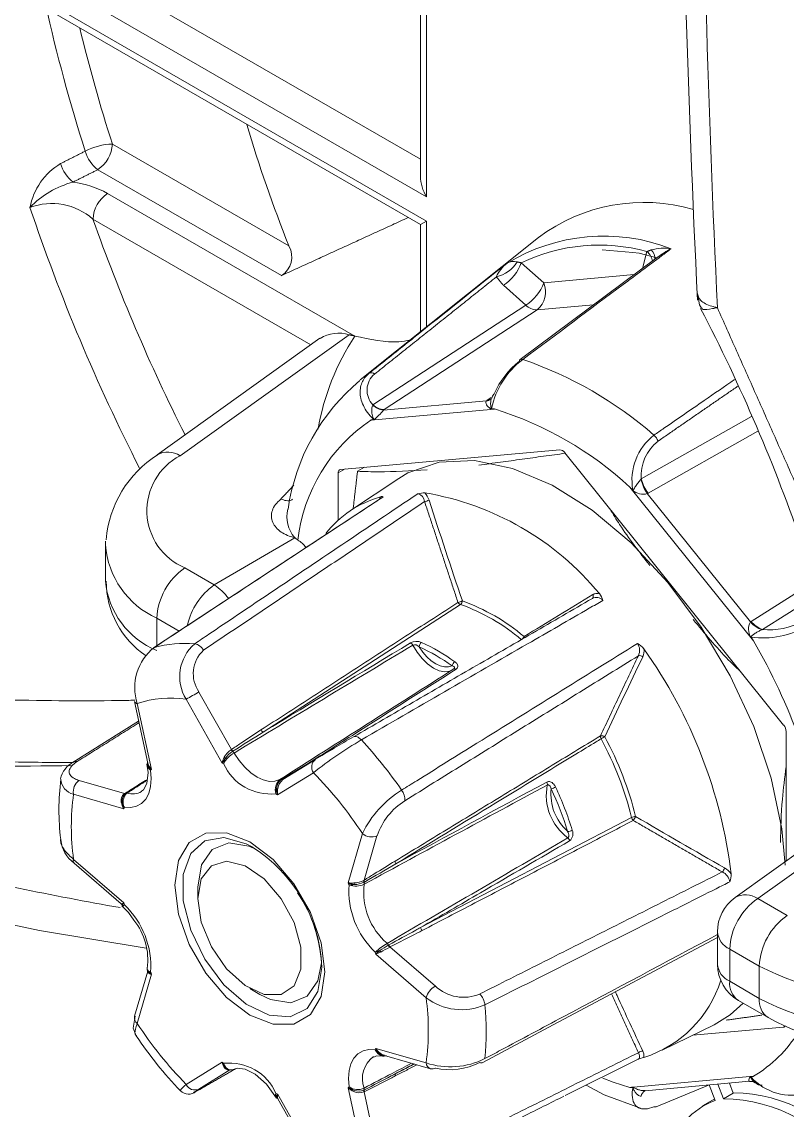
# Model space of a CAD drawing. Extents: x 8 to 113, y 2 to 87.
# Drawn here: x 12.149 to 13.24, y 3.898 to 5.451 of the extents above; entities that cross this region are included whole.
import ezdxf

# ---------------------------------------------------------------- set-up
doc = ezdxf.new("R2010")
doc.units = 0
doc.header["$MEASUREMENT"] = 0
doc.layers.add('OBJECT', color=7, linetype='CONTINUOUS')

msp = doc.modelspace()

# ---------------------------------------------------------------- linework, layer by layer
at = {"layer": 'OBJECT', "linetype": 'Continuous', "lineweight": 15}
for p, q in [((12.175, 5.5675), (12.7172, 5.2545)), ((12.726, 5.2009), (12.1542, 5.5309)), ((12.1614, 5.4923), (12.726, 5.1664)), ((12.1676, 5.4786), (12.7172, 5.1613)), ((12.7172, 5.4675), (12.7172, 5.2304)), ((12.726, 5.4726), (12.726, 5.2009)), ((12.2779, 5.2762), (12.5297, 5.1309)), ((12.5189, 5.0886), (12.2571, 5.2397)), ((12.2711, 5.2058), (12.6235, 5.0024)), ((12.561, 4.9899), (12.2503, 5.1693)), ((12.726, 5.1664), (12.7172, 5.1613)), ((12.7172, 5.1613), (12.7172, 5.0085)), ((12.726, 5.1664), (12.726, 5.0155)), ((12.8857, 5.1429), (12.6311, 4.9399)), ((12.9765, 5.1254), (13.0199, 5.1214)), ((13.0338, 5.0988), (13.0403, 5.1229)), ((13.0555, 5.115), (12.8595, 4.9688)), ((12.8611, 5.1069), (12.8931, 5.0785)), ((13.0221, 5.09), (12.8931, 5.0785)), ((12.8675, 5.0464), (12.8355, 5.0748)), ((12.6495, 4.9045), (12.8675, 5.0464)), ((12.8836, 5.0396), (12.9641, 5.0468)), ((12.8836, 5.0396), (12.6656, 4.8977)), ((12.574, 4.9992), (12.342, 4.8332)), ((12.3744, 4.8318), (12.6155, 5.0044)), ((12.6311, 4.9399), (12.6443, 4.9495)), ((12.6645, 4.8969), (12.8115, 4.9101)), ((12.8125, 4.9108), (12.8182, 4.9146)), ((12.823, 4.8984), (12.6466, 4.8826)), ((13.0321, 4.7989), (13.1893, 4.8878)), ((13.1983, 4.8668), (13.042, 4.7783)), ((12.9159, 4.8402), (12.6036, 4.8123)), ((13.2352, 4.4477), (12.923, 4.8361)), ((12.61, 4.8129), (12.6001, 4.8073)), ((12.6275, 4.8096), (12.6374, 4.8153)), ((12.6001, 4.8073), (12.6001, 4.7399)), ((12.6863, 4.7993), (12.6176, 4.7536)), ((13.1922, 4.5677), (13.0158, 4.7871)), ((13.0408, 4.7777), (13.1878, 4.5948)), ((12.2682, 4.7048), (12.2682, 4.6532)), ((12.538, 4.7149), (12.4233, 4.6476)), ((12.4233, 4.6476), (12.3812, 4.6719)), ((13.1889, 4.5956), (13.2795, 4.653)), ((13.2858, 4.6351), (13.2049, 4.5839)), ((12.7742, 4.6196), (12.4931, 4.4378)), ((12.3414, 4.6), (12.373, 4.5817)), ((12.3414, 4.6), (12.3414, 4.5609)), ((12.4014, 4.4948), (12.4477, 4.4128)), ((12.3093, 4.4813), (12.3284, 4.3935)), ((12.3134, 4.4784), (12.3338, 4.3845)), ((12.4345, 4.3935), (12.3831, 4.4846)), ((12.3154, 4.4534), (12.2222, 4.395)), ((13.2388, 4.2538), (13.2388, 4.4386)), ((12.5675, 4.3987), (12.5212, 4.37)), ((12.5675, 4.3987), (12.5677, 4.3988)), ((12.5648, 4.3798), (12.5134, 4.348)), ((12.2306, 4.3687), (12.2953, 4.35)), ((12.2943, 4.3284), (12.2226, 4.3492)), ((12.2971, 4.3502), (12.2991, 4.3515)), ((12.7173, 4.1589), (13.0183, 4.3159)), ((12.6141, 4.2226), (12.6345, 4.293)), ((12.6553, 4.2898), (12.637, 4.2265)), ((13.2696, 4.2758), (13.1659, 4.2016)), ((13.3015, 4.2741), (13.1982, 4.2002)), ((12.2226, 4.2561), (12.2943, 4.1941)), ((12.2234, 4.2509), (12.2904, 4.1929)), ((12.3997, 4.2167), (12.3997, 4.2004)), ((13.1982, 4.2002), (13.2403, 4.1759)), ((13.1408, 4.1528), (13.1408, 4.1068)), ((12.6738, 4.1314), (12.7385, 4.0755)), ((12.7253, 4.0589), (12.6536, 4.121)), ((13.2005, 4.104), (13.1584, 4.1283)), ((13.1584, 4.1283), (13.1584, 4.0823)), ((13.2005, 4.104), (13.2005, 4.058)), ((12.3283, 4.0969), (12.3096, 4.0324)), ((12.3338, 4.0924), (12.3134, 4.0221)), ((12.3282, 4.0971), (12.3283, 4.0971)), ((13.1584, 4.0823), (13.2005, 4.058)), ((12.4739, 4.0718), (12.4881, 4.0636)), ((13.1708, 4.0548), (13.2129, 4.0305)), ((13.062, 3.9839), (13.1359, 4.0204)), ((13.1058, 4.0055), (13.2352, 4.0171)), ((13.2352, 4.0171), (13.2379, 4.0187)), ((12.6536, 3.9867), (12.7253, 3.9659)), ((12.6659, 3.9767), (12.7318, 3.9576)), ((12.3831, 3.9353), (12.4345, 3.9671)), ((12.9234, 3.9193), (13.0277, 3.9713)), ((12.4456, 3.9559), (12.4014, 3.9285)), ((13.0158, 3.931), (13.1922, 3.9468)), ((12.6345, 3.8367), (12.6141, 3.9306)), ((13.0375, 3.9263), (13.1865, 3.9397)), ((13.0534, 3.9034), (13.1281, 3.9344)), ((13.1376, 3.9122), (13.129, 3.9345)), ((13.1493, 3.9149), (13.1412, 3.9356)), ((13.1634, 3.923), (13.1579, 3.9371)), ((12.5134, 3.9216), (12.5648, 3.8305)), ((12.514, 3.9148), (12.5623, 3.8292)), ((12.637, 3.9249), (12.6553, 3.8403)), ((13.0373, 3.9262), (13.0375, 3.9263)), ((13.1338, 3.9126), (13.1197, 3.9045)), ((13.1368, 3.9143), (13.1338, 3.9126)), ((13.1493, 3.9149), (13.1634, 3.923))]:
    msp.add_line(p, q, dxfattribs=at)
at = {"layer": 'OBJECT', "linetype": 'Continuous', "lineweight": 15, "flags": 128}
for points in [[(13.0199, 5.1214), (13.0293, 5.1206), (13.0545, 5.1141)], [(13.1124, 5.0632), (13.1151, 5.0471), (13.1182, 5.0421)], [(13.2373, 4.2477), (13.2325, 4.2996), (13.2173, 4.3718), (13.1926, 4.4455), (13.159, 4.5181), (13.1178, 4.5875), (13.0702, 4.6512), (13.0177, 4.7074), (12.9621, 4.7542), (12.9051, 4.79), (12.8486, 4.8138), (12.7944, 4.8248), (12.7441, 4.8226), (12.6995, 4.8072), (12.6863, 4.7993)], [(12.6625, 4.7724), (12.604, 4.7339), (12.3365, 4.5577)], [(12.3379, 4.5585), (12.3367, 4.558), (12.3364, 4.5578)], [(12.7634, 4.5267), (12.7589, 4.5247), (12.7518, 4.5238), (12.744, 4.5252), (12.7357, 4.529), (12.7274, 4.5348), (12.7196, 4.5424), (12.7125, 4.5515), (12.7064, 4.5616)], [(12.7156, 4.5592), (12.7207, 4.5518), (12.7265, 4.5451), (12.7327, 4.5394), (12.7391, 4.535), (12.7455, 4.532), (12.7517, 4.5305), (12.7575, 4.5305), (12.7626, 4.5321)], [(12.633, 4.4264), (12.6315, 4.428), (12.6299, 4.4292), (12.6284, 4.4303), (12.6269, 4.431), (12.6254, 4.4314), (12.624, 4.4316), (12.6228, 4.4314), (12.6216, 4.4309)], [(12.3281, 4.3946), (12.3275, 4.3921), (12.3278, 4.3898)], [(12.4515, 4.4078), (12.4586, 4.3972), (12.4666, 4.3878), (12.4752, 4.3798), (12.4842, 4.3736), (12.4932, 4.3695), (12.5018, 4.3674), (12.5098, 4.3676), (12.5169, 4.37)], [(12.5636, 4.3971), (12.564, 4.3968), (12.5642, 4.3966)], [(12.3323, 4.3835), (12.3332, 4.3713), (12.3324, 4.3601), (12.3298, 4.3503), (12.3255, 4.3422), (12.3197, 4.336), (12.3125, 4.3319), (12.3042, 4.33), (12.295, 4.3304)], [(12.3273, 4.392), (12.3288, 4.38), (12.3272, 4.3642), (12.3223, 4.3551), (12.3194, 4.3536)], [(12.2969, 4.3501), (12.2967, 4.3499), (12.2966, 4.3499)], [(12.5809, 4.0958), (12.5756, 4.0607), (12.5604, 4.035), (12.5368, 4.0214), (12.507, 4.021), (12.4739, 4.0341), (12.4409, 4.0592), (12.4111, 4.0939), (12.3874, 4.1349), (12.3723, 4.1781), (12.367, 4.2193), (12.3723, 4.2544), (12.3874, 4.2801), (12.4111, 4.2937), (12.4409, 4.294), (12.4739, 4.281), (12.507, 4.2559), (12.5368, 4.2212), (12.5604, 4.1802), (12.5756, 4.137), (12.5809, 4.0958)], [(12.4771, 4.2741), (12.4688, 4.2785), (12.4371, 4.2875), (12.4097, 4.2827), (12.3896, 4.2645), (12.379, 4.2348), (12.379, 4.1971), (12.3896, 4.1552), (12.4097, 4.1137), (12.4371, 4.0772), (12.4688, 4.0497), (12.5015, 4.0339), (12.5314, 4.0318), (12.5555, 4.0435), (12.5711, 4.0678), (12.5765, 4.1019), (12.5765, 4.1019)], [(12.3997, 4.2167), (12.405, 4.2486), (12.4204, 4.2704), (12.4439, 4.2796), (12.4727, 4.2751), (12.4827, 4.2707)], [(12.3997, 4.2004), (12.4047, 4.2285), (12.4191, 4.247), (12.4408, 4.2534), (12.4671, 4.2469), (12.4943, 4.2283), (12.5187, 4.2001), (12.5371, 4.1662), (12.5469, 4.1312), (12.5469, 4.0997), (12.5371, 4.076), (12.5187, 4.0633), (12.4943, 4.0633), (12.4671, 4.0761), (12.4408, 4.0999), (12.4191, 4.1315), (12.4047, 4.1665), (12.3997, 4.2004)], [(12.0059, 4.1906), (12.1739, 4.1548), (12.3262, 4.1295)], [(12.2915, 4.19), (12.3009, 4.1804), (12.3086, 4.1694)], [(12.2919, 4.1907), (12.2924, 4.1894), (12.2933, 4.1885)], [(12.8063, 3.9666), (12.9066, 4.02), (13.1408, 4.1448)], [(12.5763, 4.1086), (12.5711, 4.0828), (12.5558, 4.061), (12.5323, 4.0518), (12.5034, 4.0563), (12.4881, 4.0636)], [(13.1359, 4.0204), (13.159, 4.0346), (13.1776, 4.0509)], [(12.3104, 4.0325), (12.3078, 4.0155), (12.3118, 4.0044), (12.312, 4.0042)], [(12.6156, 3.9316), (12.6147, 3.9438), (12.6155, 3.955), (12.6181, 3.9647), (12.6224, 3.9729), (12.6282, 3.9791), (12.6354, 3.9832), (12.6437, 3.9851), (12.6529, 3.9846)], [(12.6506, 3.9742), (12.6545, 3.9761), (12.6638, 3.9754)], [(12.6634, 3.9757), (12.6655, 3.9753), (12.6689, 3.9758)], [(12.4514, 3.9568), (12.4557, 3.9583), (12.4673, 3.9571), (12.4816, 3.9498), (12.4975, 3.9356), (12.512, 3.9157)], [(13.0277, 3.9712), (13.0277, 3.9712), (13.0272, 3.9711)], [(12.9775, 3.944), (12.9921, 3.9385), (13.0158, 3.931)], [(12.9536, 3.9344), (12.9793, 3.9206), (13.0309, 3.9016)], [(13.1865, 3.9395), (13.1908, 3.9393), (13.1943, 3.9373)], [(12.5106, 3.9182), (12.5108, 3.9178), (12.5114, 3.9172)], [(12.5114, 3.9172), (12.5129, 3.9158), (12.5132, 3.9157)], [(12.5131, 3.9156), (12.5132, 3.9156), (12.514, 3.9148)]]:
    msp.add_lwpolyline(points, dxfattribs=at)
at = {"layer": 'OBJECT', "linetype": 'Continuous', "lineweight": 15}
for centre, radius, start, end in [((35.5567, 6.1459), 22.4709, 180.57336, 182.78607), ((35.6042, 6.1032), 22.4885, 180.53898, 182.70237), ((14.5012, 5.991), 2.3752, 192.5518, 197.7705), ((14.5276, 5.9963), 2.3621, 193.5799, 197.75), ((14.4155, 5.8827), 2.0301, 196.5526, 201.7367), ((12.2796, 5.1909), 0.0853, 91.158, 118.2211), ((12.2883, 5.2799), 0.0509, 195.7351, 232.1655), ((12.2318, 5.2784), 0.0462, 303.2295, 357.3475), ((12.2513, 5.1689), 0.0924, 120.6497, 169.4748), ((12.2531, 5.2622), 0.0509, 195.7195, 232.1659), ((12.2554, 5.0947), 0.1316, 104.7439, 136.2125), ((12.2038, 5.0846), 0.1386, 60.9689, 82.5089), ((12.776, 5.2318), 0.0588, 181.3478, 211.753), ((12.2965, 5.1671), 0.0462, 123.2302, 177.3474), ((12.1914, 5.102), 0.0894, 48.8331, 110.3094), ((14.7616, 6.0606), 2.7443, 198.5878, 207.0192), ((13.0359, 4.9422), 0.2508, 73.6712, 126.8142), ((14.7533, 6.0546), 2.655, 199.4801, 206.7063), ((12.9788, 4.8797), 0.2653, 68.7833, 121.4357), ((12.5023, 5.1153), 0.0315, 301.681, 29.5848), ((12.9722, 4.8741), 0.258, 74.6954, 115.5236), ((13.0257, 5.105), 0.0231, 10.963, 50.8337), ((13.0651, 5.0546), 0.0731, 82.333, 105.0321), ((13.036, 5.1133), 0.0156, 353.2666, 49.599), ((13.1371, 5.007), 0.1352, 117.4383, 127.0859), ((12.8153, 5.1324), 0.0467, 282.7087, 328.6063), ((12.8022, 5.1276), 0.0624, 302.2213, 340.6111), ((12.8501, 5.0905), 0.0183, 73.933, 121.8072), ((12.8711, 5.0669), 0.0498, 128.0985, 156.3741), ((12.8342, 5.0992), 0.0624, 302.2215, 340.6109), ((12.8628, 5.0653), 0.033, 308.9184, 23.6076), ((12.8842, 5.0634), 0.0238, 225.4607, 268.4628), ((10.9517, 3.9119), 2.4421, 18.8342, 27.5536), ((12.9133, 4.8117), 0.3468, 146.6448, 170.3558), ((12.6007, 4.9576), 0.0491, 72.3896, 122.6247), ((12.9344, 4.8749), 0.1182, 127.1135, 168.2207), ((12.8616, 4.9663), 0.00327, 128.6986, 173.367), ((12.8616, 4.9655), 0.00391, 67.2673, 121.9919), ((12.6803, 4.4363), 0.5633, 48.9453, 71.0601), ((12.9335, 4.8716), 0.1211, 128.3427, 156.4982), ((12.8172, 4.7143), 0.2917, 129.6692, 171.8467), ((12.6711, 4.9253), 0.03, 130.1447, 223.9363), ((12.647, 4.9433), 0.00684, 45.8951, 113.3425), ((12.81, 4.9223), 0.0124, 276.9644, 305.5067), ((12.8116, 4.9216), 0.0109, 275.0768, 303.6297), ((12.6663, 4.9202), 0.0233, 223.4911, 265.4882), ((12.6662, 4.9215), 0.0238, 225.4568, 268.4666), ((12.6117, 4.9364), 0.0659, 306.0643, 323.1813), ((12.7866, 4.8885), 0.0338, 16.7582, 18.1314), ((12.6724, 4.4148), 0.5066, 47.306, 72.6994), ((12.779, 4.685), 0.2379, 123.8192, 173.6058), ((12.6174, 4.8685), 0.0362, 23.9149, 25.2439), ((13.1003, 4.7969), 0.0814, 127.9459, 189.9913), ((13.0379, 4.8465), 0.0191, 18.279, 49.6808), ((13.0947, 4.8031), 0.0627, 128.0478, 183.8797), ((12.4295, 4.6977), 0.1612, 122.8288, 174.9362), ((12.4158, 4.7535), 0.0886, 117.8756, 247.0269), ((12.3571, 4.8062), 0.0309, 55.9445, 119.1111), ((12.9153, 4.831), 0.00927, 33.8861, 86.1193), ((12.6044, 4.808), 0.00438, 100.3098, 189.4894), ((13.0863, 4.8097), 0.0556, 191.6132, 215.0971), ((13.0844, 4.8114), 0.0538, 193.4215, 217.8849), ((12.9957, 4.7947), 0.0272, 332.7718, 333.9287), ((13.0349, 4.8012), 0.0242, 231.5468, 283.9622), ((12.7017, 4.6268), 0.1521, 105.8294, 141.8327), ((12.6623, 4.7692), 0.0045, 63.8808, 117.516), ((12.7237, 4.7362), 0.0426, 90.1938, 103.6194), ((12.7101, 4.765), 0.0132, 5.7486, 74.2061), ((12.7157, 4.7983), 0.0329, 283.0981, 294.7402), ((12.6556, 4.3736), 0.4109, 39.5257, 80.4797), ((12.703, 4.7603), 0.0277, 17.2296, 42.1569), ((22.6677, 7.9767), 10.4432, 197.89085, 198.72112), ((12.5719, 4.7444), 0.045, 165.4083, 220.9681), ((12.3935, 4.7143), 0.1257, 184.3551, 245.513), ((12.4342, 4.5955), 0.093, 124.7736, 177.2477), ((12.3862, 4.6636), 0.1185, 185.0461, 247.7792), ((12.3956, 4.6521), 0.1263, 179.6832, 236.6553), ((12.4775, 4.5701), 0.0946, 124.9915, 167.8724), ((12.3747, 4.5757), 0.0868, 37.5, 55.9359), ((44.7114, -47.4873), 61.0292, 121.346884, 121.454525), ((12.9596, 4.6312), 0.00415, 312.7742, 36.3232), ((12.9682, 4.6181), 0.0117, 39.1308, 119.9864), ((12.9694, 4.6229), 0.0125, 75.6393, 121.1956), ((12.9553, 4.6206), 0.0225, 12.4093, 40.0935), ((12.7615, 4.6583), 0.0369, 284.5894, 294.7387), ((12.7767, 4.6258), 0.00671, 209.1319, 248.4371), ((12.7704, 4.625), 0.00658, 305.5276, 358.4254), ((12.6801, 4.3561), 0.2799, 49.6623, 70.3431), ((12.6817, 4.3579), 0.2833, 49.6626, 70.3428), ((13.2074, 4.5843), 0.0223, 151.6871, 211.176), ((13.2157, 4.6186), 0.0367, 220.4013, 252.1284), ((13.2169, 4.6171), 0.0353, 217.5296, 250.2629), ((13.214, 4.6864), 0.1029, 264.9311, 298.1109), ((13.2056, 4.6989), 0.127, 262.35, 299.9711), ((12.3815, 4.3944), 0.1698, 85.3223, 104.8968), ((12.4359, 4.5169), 0.0619, 130.985, 211.4457), ((12.3918, 4.5459), 0.0181, 28.0182, 78.7445), ((78.1085, -103.7552), 126.535, 121.124216, 121.235388), ((12.7115, 4.5493), 0.0177, 66.4916, 118.1539), ((12.7, 4.5584), 0.00722, 26.0965, 63.4299), ((12.7226, 4.5597), 0.00705, 124.8659, 183.8117), ((12.6045, 4.3127), 0.2774, 54.2826, 65.7227), ((12.8556, 4.578), 0.0103, 311.073, 336.7164), ((12.8591, 4.5711), 0.0066, 8.9291, 25.6506), ((13.0126, 4.5379), 0.0297, 38.3944, 61.6956), ((13.013, 4.5542), 0.0168, 333.0486, 35.7953), ((13.1583, 4.6026), 0.0424, 315.1305, 315.8108), ((12.4668, 4.1444), 0.8398, 9.0438, 30.2626), ((12.3829, 4.5009), 0.0731, 128.0481, 197.9487), ((12.4391, 4.5209), 0.0458, 133.0723, 214.6685), ((67.7217, -86.9062), 106.7382, 121.02568, 121.185511), ((12.7093, 4.5539), 0.00824, 40.6513, 110.4808), ((12.6034, 4.3106), 0.2727, 54.2841, 65.7213), ((13.0158, 4.5533), 0.0203, 335.6157, 8.4972), ((12.4686, 4.1516), 0.6968, 6.9072, 35.5041), ((12.7711, 4.5306), 0.00862, 122.8761, 170.3093), ((25.0186, -1.2195), 13.2986, 154.31271, 154.85678), ((13.0295, 4.5395), 0.00721, 48.7711, 102.0359), ((-62.6045, 122.7622), 140.2138, 302.395654, 302.515797), ((12.7663, 4.5254), 0.00274, 44.7059, 118.6502), ((12.3609, 4.3401), 0.1462, 81.2478, 108.971), ((11.9836, 5.2185), 0.8356, 298.5666, 300.0002), ((12.3137, 4.483), 0.00468, 201.674, 266.4094), ((12.4958, 4.444), 0.00683, 209.3972, 247.0476), ((13.2236, 4.4379), 0.0152, 2.4517, 39.9594), ((14.9615, 0.4961), 4.6508, 122.0557, 122.6856), ((12.8992, 3.9641), 0.5335, 119.9405, 128.8247), ((13.883, 2.2513), 2.5183, 120.0579, 121.4856), ((12.1349, 3.9672), 0.6775, 34.9117, 42.6775), ((12.9756, 4.4254), 0.00703, 50.3034, 103.4815), ((12.98, 4.4314), 0.00617, 171.4601, 212.4001), ((13.0245, 4.3412), 0.1001, 116.366, 119.766), ((12.5538, 4.2002), 0.4788, 13.9898, 28.4216), ((12.5538, 4.2002), 0.4847, 13.9897, 28.4216), ((12.4627, 4.3883), 0.0287, 122.5418, 152.1903), ((12.468, 4.3803), 0.0351, 121.9644, 145.6244), ((12.4543, 4.4165), 0.00802, 209.4899, 232.9314), ((12.4543, 4.4169), 0.00783, 211.6776, 235.9972), ((12.4447, 4.4037), 0.00794, 30.7472, 53.2123), ((12.2373, 4.3647), 0.0337, 116.2737, 169.5265), ((12.2256, 4.389), 0.00693, 73.7584, 119.0149), ((12.3341, 4.3929), 0.00624, 161.691, 205.1927), ((12.4609, 4.389), 0.0268, 151.7257, 170.3274), ((12.4648, 4.3775), 0.0343, 138.8267, 152.2061), ((12.3783, 4.2236), 0.179, 70.9705, 71.7012), ((12.4672, 4.3774), 0.0342, 117.3784, 153.2307), ((12.4559, 4.3906), 0.0194, 150.6968, 173.5815), ((12.5032, 4.422), 0.0727, 203.7074, 276.2979), ((12.4307, 4.393), 0.0109, 40.5262, 52.8159), ((12.5759, 4.3878), 0.0137, 127.824, 215.8037), ((12.3389, 4.3928), 0.0115, 195.0702, 234.7182), ((12.3259, 4.3917), 0.0029, 329.4781, 6.3407), ((12.3428, 4.3983), 0.0165, 209.373, 236.6361), ((12.3445, 4.3949), 0.0167, 196.1857, 223.1172), ((12.3486, 4.3996), 0.0212, 201.1391, 225.5572), ((12.3845, 4.3123), 0.0883, 125.0888, 126.2637), ((12.1501, 3.975), 0.5795, 33.2806, 44.3087), ((12.5445, 4.3267), 0.3428, 172.6588, 187.0494), ((12.2274, 4.3718), 0.0231, 182.5715, 258.0022), ((12.2415, 4.3528), 0.0193, 124.4092, 190.7514), ((12.5294, 4.3556), 0.0191, 130.9833, 197.8431), ((12.53, 4.3557), 0.0181, 127.9796, 173.0203), ((12.5337, 4.3542), 0.0201, 128.8184, 170.5266), ((12.5178, 4.3679), 0.00234, 61.9981, 113.8522), ((12.52, 4.372), 0.0023, 241.8023, 297.1181), ((12.5205, 4.3721), 0.0021, 238.1725, 292.3393), ((56.8417, -77.0658), 92.5287, 118.354072, 118.538011), ((57.1736, -77.5858), 93.148, 118.380862, 118.531591), ((12.9725, 4.3477), 0.0758, 168.9474, 233.4641), ((12.8923, 4.3636), 0.00592, 346.2081, 29.0723), ((12.5578, 4.3027), 0.3384, 172.0997, 187.9003), ((12.3024, 4.3402), 0.0121, 128.2689, 192.6311), ((12.3048, 4.3398), 0.0129, 127.4485, 187.0988), ((12.31, 4.338), 0.0168, 131.9115, 206.987), ((12.2956, 4.3518), 0.00215, 251.8834, 297.5641), ((12.2959, 4.3523), 0.00244, 254.6933, 292.2001), ((12.2982, 4.3487), 0.00196, 73.2288, 132.2238), ((12.3064, 4.376), 0.0266, 253.3087, 299.8516), ((12.5321, 4.3516), 0.021, 162.5322, 185.0774), ((12.305, 4.0951), 0.3277, 50.5142, 51.0025), ((12.5065, 4.3274), 0.031, 76.4599, 79.6813), ((12.5396, 4.3564), 0.0275, 176.8536, 197.8183), ((12.5409, 4.3516), 0.0277, 167.5055, 187.3894), ((12.771, 4.226), 0.1521, 122.0002, 153.8535), ((12.6746, 4.342), 0.0204, 353.6341, 39.1839), ((12.9747, 4.3494), 0.0714, 174.1094, 228.302), ((12.8933, 4.3884), 0.0333, 287.9808, 299.7499), ((12.4807, 4.1577), 0.4674, 17.2147, 25.1967), ((12.4796, 4.157), 0.4755, 17.2151, 25.1964), ((12.2896, 4.3413), 0.00381, 284.4719, 306.6129), ((12.3151, 4.3422), 0.0249, 190.6491, 213.6005), ((12.3099, 4.3409), 0.0182, 188.4264, 215.053), ((12.3187, 4.3396), 0.0268, 182.9372, 204.7138), ((12.7468, 4.258), 0.0968, 122.3858, 160.8059), ((12.4365, 4.2808), 0.1499, 160.6772, 161.4943), ((13.024, 4.3051), 0.0122, 89.5319, 117.7527), ((13.0266, 4.3178), 0.00846, 192.871, 226.0798), ((13.0096, 4.3223), 0.0153, 316.4418, 341.135), ((17.5709, 12.0409), 8.9625, 239.51497, 240.45184), ((12.6473, 4.3069), 0.0188, 227.4955, 295.3429), ((-32.6477, 82.1369), 90.2094, 300.156035, 300.345554), ((12.9272, 4.3097), 0.0137, 269.9405, 299.0236), ((12.9218, 4.2802), 0.00862, 16.661, 49.663), ((12.9221, 4.2927), 0.0127, 308.3832, 23.6121), ((12.2485, 4.2872), 0.0441, 184.3075, 235.2577), ((12.3632, 4.0936), 0.2134, 2.2328, 57.7618), ((12.2271, 4.2542), 0.005, 156.7224, 220.5324), ((12.6873, 4.2529), 0.00608, 171.2952, 211.3847), ((13.0559, 8.5875), 4.4664, 256.3273, 260.1156), ((17.4537, -4.0288), 9.5552, 119.95851, 120.26928), ((13.1358, 4.2489), 0.016, 317.8402, 342.1163), ((13.1401, 4.2211), 0.0187, 9.5616, 66.049), ((13.1369, 4.2193), 0.0285, 34.4647, 60.2259), ((12.2157, 4.0081), 0.4525, 27.9064, 28.3015), ((12.6185, 4.2555), 0.0331, 262.4118, 276.592), ((12.6255, 4.2477), 0.0275, 245.6246, 264.1742), ((12.6195, 4.2632), 0.0408, 274.0124, 294.7985), ((12.6118, 4.2196), 0.0109, 3.7868, 15.7026), ((12.623, 4.2528), 0.0324, 269.5186, 295.1018), ((12.6417, 4.2251), 0.0053, 167.738, 198.8059), ((12.6316, 4.2217), 0.00543, 349.7148, 18.7448), ((12.642, 4.2256), 0.00511, 170.3037, 201.9399), ((13.1287, 4.2349), 0.0317, 340.2484, 0.8606), ((12.3819, 4.0976), 0.1946, 1.271, 34.7422), ((12.7352, 4.2111), 0.12, 175.777, 226.6345), ((12.6254, 4.2442), 0.0262, 248.1299, 296.1116), ((12.6175, 4.2471), 0.0273, 266.1115, 281.0626), ((12.7324, 4.2093), 0.0961, 173.179, 229.2324), ((12.2862, 4.2139), 0.0214, 281.6818, 292.1324), ((12.2871, 4.1893), 0.00501, 16.894, 46.0983), ((12.3021, 4.1858), 0.0114, 133.3414, 154.045), ((12.2918, 4.2019), 0.0112, 270.4482, 286.6409), ((12.6605, 4.2824), 0.3766, 193.5734, 194.0155), ((12.2127, 4.104), 0.12, 355.777, 46.6345), ((13.2008, 4.1528), 0.06, 125.5904, 180), ((13.2512, 4.1239), 0.093, 124.7736, 177.2477), ((13.1809, 4.1747), 0.0309, 55.939, 119.1508), ((13.2933, 4.0996), 0.093, 124.7736, 177.2477), ((12.2394, 4.1135), 0.089, 351.787, 38.9595), ((12.7256, 4.1609), 0.00847, 193.8572, 226.0393), ((13.1697, 4.155), 0.0289, 184.2742, 247.0465), ((12.7276, 4.042), 0.1108, 121.5638, 132.4068), ((11.8033, 5.5028), 1.621, 301.8699, 302.3804), ((12.573, 4.2969), 0.1938, 296.8519, 301.2128), ((12.6636, 4.1302), 0.00867, 25.1335, 46.2559), ((12.6792, 4.1375), 0.0086, 205.2701, 227.5926), ((12.6798, 4.1374), 0.00839, 202.3609, 225.2302), ((12.6407, 4.1668), 0.0446, 285.86, 294.5627), ((12.2874, 4.0326), 0.3766, 13.5734, 14.0155), ((12.702, 4.0736), 0.0678, 129.1303, 135.6062), ((12.6212, 4.2057), 0.0906, 290.905, 295.711), ((12.6504, 4.1193), 0.0112, 25.0389, 37.9421), ((12.3328, 4.0998), 0.00537, 159.4099, 221.5717), ((13.2008, 4.1068), 0.06, 180, 240.0027), ((13.1704, 4.1095), 0.0297, 185.2071, 246.1137), ((13.3642, 4.4165), 0.3527, 242.343, 277.5132), ((12.3389, 4.1044), 0.013, 216.7976, 246.845), ((12.3326, 4.1019), 0.00676, 231.9855, 267.3025), ((12.3247, 4.0948), 0.00412, 353.7468, 25.7425), ((12.3347, 4.102), 0.00956, 232.4174, 264.5926), ((12.7322, 4.307), 0.4525, 207.9064, 208.3015), ((12.9861, 4.133), 0.1668, 287.3723, 342.8225), ((13.188, 4.0791), 0.0298, 173.9229, 234.7641), ((12.7541, 4.0495), 0.0303, 121.0403, 161.845), ((12.7789, 4.1186), 0.0591, 226.8926, 292.8657), ((12.3901, 4.0124), 0.3384, 352.0997, 7.9003), ((12.776, 4.1254), 0.0836, 232.679, 293.4422), ((12.7842, 4.0462), 0.0251, 5.7284, 45.5342), ((13.2301, 4.0548), 0.0298, 173.9265, 234.7255), ((13.3856, 4.4113), 0.3989, 242.3477, 274.1627), ((12.4157, 4.0104), 0.3954, 354.4369, 5.5631), ((12.3196, 4.0303), 0.0103, 167.9191, 232.5897), ((12.7978, 4.3401), 0.5795, 213.2808, 224.3084), ((13.38, 4.3313), 0.344, 240.9494, 275.7982), ((13.0913, 4.1135), 0.1949, 301.1951, 327.8388), ((12.7781, 4.3132), 0.559, 213.5245, 223.8525), ((12.6738, 3.9434), 0.0393, 126.8056, 200.1145), ((12.5114, 4.0343), 0.1499, 340.6772, 341.4943), ((12.6678, 3.9913), 0.0163, 203.9061, 254.1027), ((12.6699, 3.9966), 0.0208, 214.9191, 239.0156), ((12.6764, 4.0014), 0.0272, 212.8951, 234.3514), ((12.6761, 3.9967), 0.0247, 204.02, 226.8477), ((12.6611, 3.9764), 0.00304, 101.5911, 129.4598), ((12.6669, 3.9874), 0.0116, 228.6226, 277.861), ((13.1096, 3.7333), 0.2516, 107.0352, 109.2382), ((13.0338, 3.9745), 0.00828, 86.4155, 133.8738), ((12.6469, 4.2248), 0.3339, 230.5149, 230.9942), ((12.4554, 3.9735), 0.0219, 197.0983, 221.4906), ((12.4519, 3.9691), 0.0175, 186.5796, 213.6063), ((12.4447, 3.8931), 0.0727, 23.707, 96.2984), ((12.449, 3.9664), 0.0124, 184.8498, 216.2276), ((12.4377, 3.9567), 0.00271, 59.334, 96.8072), ((12.4433, 3.963), 0.00696, 210.9195, 276.1613), ((12.7599, 4.069), 0.1087, 251.4314, 296.9684), ((12.7353, 3.967), 0.0101, 186.4822, 249.2031), ((12.7339, 3.9658), 0.00848, 255.1048, 302.5037), ((12.7596, 4.0483), 0.0921, 256.7588, 297.2875), ((12.8039, 3.9715), 0.00549, 247.4796, 295.6939), ((12.4466, 3.9649), 0.00931, 235.1131, 301.5198), ((12.6846, 3.9483), 0.00351, 136.4965, 196.5899), ((13.1556, 3.9307), 0.0362, 24.1676, 25.4977), ((13.2472, 3.9994), 0.0796, 222.6365, 285.9303), ((12.3958, 3.9413), 0.014, 205.5413, 293.616), ((12.179, 4.323), 0.4537, 298.7314, 300.2812), ((12.5634, 4.0028), 0.0883, 305.0888, 306.2637), ((12.6331, 3.9494), 0.0267, 224.7645, 246.1794), ((12.6291, 3.9525), 0.0265, 235.7162, 256.0735), ((12.6277, 3.9488), 0.021, 234.6938, 295.8736), ((12.6301, 3.9451), 0.0198, 222.9052, 247.9442), ((12.629, 3.9442), 0.0185, 250.2228, 294.7653), ((12.6408, 3.9258), 0.00437, 158.7399, 194.2926), ((12.6328, 3.9289), 0.00426, 338.2266, 12.6396), ((12.6413, 3.9258), 0.00444, 155.7153, 191.9166), ((12.9867, 3.9202), 0.035, 17.0399, 18.3684), ((13.2038, 3.9467), 0.0127, 224.5667, 273.1398), ((12.3865, 3.9382), 0.0168, 227.0712, 309.0316), ((12.5211, 3.9211), 0.00992, 173.1264, 205.3709), ((12.5706, 4.0947), 0.1824, 250.9829, 251.7002), ((12.5216, 3.9168), 0.00952, 149.978, 179.6524), ((12.5101, 3.913), 0.00436, 31.0848, 62.2573), ((12.5255, 3.9192), 0.0123, 168.9805, 198.745), ((12.6057, 3.9295), 0.0172, 344.8599, 350.959), ((12.6297, 3.9407), 0.0174, 244.7453, 293.1729), ((13.0429, 3.9164), 0.0113, 119.9315, 169.1386), ((13.1696, 3.8199), 0.0977, 109.0866, 169.4171), ((13.1469, 3.6921), 0.2228, 32.0359, 89.3996), ((13.1616, 3.7024), 0.2207, 33.0772, 89.5197), ((13.0517, 3.9076), 0.00455, 250.7964, 291.5024)]:
    msp.add_arc(centre, radius, start, end, dxfattribs=at)
for centre, major_axis, ratio, start_param, end_param in [((12.5182, 4.7115), (0.2499, 0.0106), 0.603442, 3.082659, 3.116111), ((12.5375, 4.6657), (-0.03, 0.052), 0.579229, 5.102064, 5.380054), ((13.9075, 5.8374), (3.5048, 0.8364), 0.337357, 4.053846, 4.131752), ((13.2317, 4.0262), (-0.005, 0.00866), 0.577356, 2.879871, 3.148475)]:
    msp.add_ellipse(centre, major_axis=major_axis, ratio=ratio, start_param=start_param, end_param=end_param, dxfattribs=at)
for points in [[(12.2041, 5.2484), (12.2393, 5.2661)], [(12.2571, 5.2397), (12.2219, 5.222)], [(12.5189, 5.0886), (12.6998, 5.1714)], [(13.0403, 5.1229), (13.0461, 5.1252)], [(12.8552, 5.1081), (12.8611, 5.1069)], [(12.8256, 5.0868), (12.6518, 4.9482)], [(12.8355, 5.0748), (12.8256, 5.0868)], [(13.1407, 5.0429), (13.2503, 4.7965)], [(12.6236, 5.0024), (12.6155, 5.0044)], [(13.1696, 4.9308), (13.056, 4.8525)], [(12.8115, 4.9101), (12.8125, 4.9108)], [(12.8224, 4.9199), (12.822, 4.9196)], [(12.6494, 4.9041), (12.6495, 4.9045)], [(12.6656, 4.8977), (12.6645, 4.8969)], [(12.9237, 4.8353), (12.8005, 4.8183)], [(12.6275, 4.8096), (12.6213, 4.756)], [(13.0318, 4.7985), (13.0321, 4.7989)], [(12.5181, 4.77), (12.5369, 4.7899)], [(12.7232, 4.7663), (12.4078, 4.5544)], [(12.6592, 4.7703), (12.6602, 4.7732)], [(12.7708, 4.6226), (12.7232, 4.7663)], [(13.042, 4.7783), (13.0408, 4.7777)], [(12.5426, 4.7115), (12.538, 4.7149)], [(12.6216, 4.4309), (12.9624, 4.6282)], [(12.4898, 4.4407), (12.7708, 4.6226)], [(13.1878, 4.5948), (13.1889, 4.5956)], [(13.2049, 4.5839), (13.2045, 4.5837)], [(13.028, 4.5465), (12.6949, 4.3398)], [(12.9739, 4.4323), (13.028, 4.5465)], [(12.3159, 4.451), (12.2276, 4.3957)], [(12.6813, 4.2538), (12.9739, 4.4323)], [(12.4473, 4.4125), (12.4477, 4.4128)], [(12.45, 4.4104), (12.4494, 4.4101)], [(12.3276, 4.3691), (12.2988, 4.3505)], [(12.5189, 4.37), (12.5194, 4.3703)], [(12.5212, 4.37), (12.521, 4.3699)], [(12.2949, 4.3497), (12.2953, 4.35)], [(13.0207, 4.3117), (12.7197, 4.1548)], [(13.1477, 4.2382), (13.0207, 4.3117)], [(12.8018, 4.0642), (13.1477, 4.2382)], [(12.6366, 4.2262), (12.637, 4.2265)], [(12.6373, 4.2237), (12.6367, 4.2234)], [(12.2934, 4.1886), (12.2934, 4.1884)], [(12.6715, 4.1339), (12.672, 4.1342)], [(12.6738, 4.1314), (12.6734, 4.1312)], [(13.028, 3.9805), (12.9898, 4.0644)], [(13.1534, 4.0269), (13.2043, 4.034)], [(12.6949, 3.8143), (13.028, 3.9805)], [(12.7121, 3.9633), (12.6813, 3.9473)], [(12.7081, 3.9645), (12.6821, 3.9508)], [(12.4078, 3.9312), (12.4535, 3.9575)], [(12.6367, 3.9274), (12.6373, 3.9276)], [(12.637, 3.9249), (12.6366, 3.9247)], [(12.9218, 3.9185), (12.6904, 3.803)]]:
    msp.add_open_spline(points, degree=1, dxfattribs=at)
for points, knots in [([(13.0748, 5.127), (13.0703, 5.1236), (13.0474, 5.1065), (12.9768, 5.0539), (12.9108, 5.0047), (12.8631, 4.9691)], [0, 0, 0, 0, 0.064852, 0.324259, 1, 1, 1, 1]), ([(12.6443, 4.9495), (12.6486, 4.9529), (12.6698, 4.9698), (12.7351, 5.022), (12.7963, 5.0708), (12.8404, 5.1061)], [0, 0, 0, 0, 0.06485, 0.324257, 1, 1, 1, 1]), ([(13.1118, 5.064), (13.1128, 5.0602), (13.1148, 5.0525), (13.128, 5.0461), (13.1379, 5.0435), (13.1406, 5.0429), (13.1407, 5.0429)], [0, 0, 0, 0, 0.422465, 0.850279, 0.994185, 1, 1, 1, 1]), ([(13.1407, 5.0429), (13.1406, 5.0429), (13.1382, 5.0424), (13.1295, 5.0407), (13.1196, 5.0396), (13.1188, 5.0417), (13.1186, 5.0425)], [0, 0, 0, 0, 0.006797, 0.174799, 0.67453, 1, 1, 1, 1]), ([(12.6236, 5.0024), (12.6454, 4.9976), (12.6732, 4.9916), (12.6971, 4.9957), (12.7023, 4.9966)], [0, 0, 0, 0, 0.783269, 1, 1, 1, 1]), ([(12.6502, 4.8839), (12.65, 4.8841), (12.6469, 4.8871), (12.6388, 4.8964), (12.6308, 4.913), (12.6309, 4.9316), (12.6373, 4.9434), (12.6429, 4.9483), (12.6443, 4.9495)], [0, 0, 0, 0, 0.008302, 0.153519, 0.438823, 0.69828, 0.92379, 1, 1, 1, 1]), ([(13.0502, 4.8611), (13.055, 4.8644), (13.0789, 4.8809), (13.1172, 4.9073), (13.1508, 4.9304), (13.1652, 4.9403)], [0, 0, 0, 0, 0.124794, 0.623978, 1, 1, 1, 1]), ([(12.819, 4.8982), (12.8189, 4.8982), (12.8187, 4.8982), (12.8183, 4.8983), (12.8174, 4.8986), (12.8152, 4.9001), (12.8125, 4.9027), (12.8107, 4.9059), (12.8102, 4.9084), (12.8111, 4.9096), (12.8115, 4.9101)], [0, 0, 0, 0, 0.020896, 0.03891, 0.075406, 0.191567, 0.449118, 0.682571, 0.87773, 1, 1, 1, 1]), ([(12.8189, 4.914), (12.8187, 4.9134), (12.8176, 4.9111), (12.8172, 4.9066), (12.8175, 4.9023), (12.818, 4.8998), (12.8184, 4.8991), (12.8185, 4.899), (12.8185, 4.899), (12.8186, 4.8989), (12.8186, 4.8989), (12.8187, 4.899), (12.8187, 4.899), (12.8187, 4.899)], [0, 0, 0, 0, 0.12692, 0.473609, 0.824862, 0.954635, 0.967334, 0.973176, 0.977652, 0.982252, 0.986679, 0.995142, 1, 1, 1, 1]), ([(12.822, 4.9196), (12.8213, 4.9187), (12.82, 4.917), (12.8193, 4.915), (12.8189, 4.914)], [0, 0, 0, 0, 0.529242, 1, 1, 1, 1]), ([(12.6502, 4.8839), (12.6502, 4.8839), (12.6503, 4.8839), (12.6503, 4.8839), (12.6504, 4.8839), (12.6504, 4.884), (12.6504, 4.8841), (12.6503, 4.8845), (12.6497, 4.886), (12.6484, 4.8898), (12.6476, 4.8955), (12.6481, 4.9008), (12.649, 4.9032), (12.6494, 4.9041)], [0, 0, 0, 0, 0.006249, 0.010876, 0.014164, 0.01747, 0.021798, 0.032029, 0.07394, 0.240392, 0.569577, 0.8389, 1, 1, 1, 1]), ([(12.8187, 4.899), (12.8198, 4.8988), (12.8213, 4.8987), (12.8227, 4.8985), (12.823, 4.8984)], [0, 0, 0, 0, 0.77929, 1, 1, 1, 1]), ([(12.823, 4.8984), (12.8227, 4.8984), (12.8214, 4.8983), (12.8201, 4.8983), (12.819, 4.8982)], [0, 0, 0, 0, 0.186035, 1, 1, 1, 1]), ([(12.6466, 4.8826), (12.6469, 4.8827), (12.6481, 4.8832), (12.6492, 4.8836), (12.6502, 4.8839)], [0, 0, 0, 0, 0.220689, 1, 1, 1, 1]), ([(12.6505, 4.8832), (12.6495, 4.883), (12.6482, 4.8829), (12.6469, 4.8827), (12.6466, 4.8826)], [0, 0, 0, 0, 0.81399, 1, 1, 1, 1]), ([(12.7268, 4.8118), (12.703, 4.8103), (12.6671, 4.8081), (12.6375, 4.8092), (12.6275, 4.8096)], [0, 0, 0, 0, 0.662307, 1, 1, 1, 1]), ([(13.0201, 4.7827), (13.0201, 4.7827), (13.0202, 4.7826), (13.0202, 4.7825), (13.0203, 4.7825), (13.0204, 4.7825), (13.0204, 4.7825), (13.0207, 4.7826), (13.0212, 4.7836), (13.0227, 4.7862), (13.0256, 4.7905), (13.0291, 4.7951), (13.0311, 4.7976), (13.0318, 4.7985)], [0, 0, 0, 0, 0.006253, 0.010875, 0.014165, 0.017467, 0.021804, 0.032031, 0.073939, 0.240402, 0.56958, 0.838899, 1, 1, 1, 1]), ([(13.0199, 4.7822), (13.0188, 4.7836), (13.0174, 4.7852), (13.0161, 4.7868), (13.0158, 4.7871)], [0, 0, 0, 0, 0.813965, 1, 1, 1, 1]), ([(13.0158, 4.7871), (13.0162, 4.7868), (13.0176, 4.7853), (13.019, 4.7839), (13.0201, 4.7827)], [0, 0, 0, 0, 0.22071, 1, 1, 1, 1]), ([(12.6643, 4.7732), (12.6582, 4.7692), (12.6242, 4.7469), (12.5154, 4.6753), (12.4127, 4.6077), (12.3379, 4.5585)], [0, 0, 0, 0, 0.056183, 0.311886, 1, 1, 1, 1]), ([(12.3953, 4.5636), (12.4021, 4.5682), (12.436, 4.591), (12.5421, 4.6623), (12.6414, 4.7291), (12.7136, 4.7776)], [0, 0, 0, 0, 0.063925, 0.319628, 1, 1, 1, 1]), ([(12.538, 4.7149), (12.5344, 4.7159), (12.5272, 4.7179), (12.5182, 4.7229), (12.511, 4.7292), (12.5062, 4.7368), (12.5042, 4.7451), (12.5056, 4.7538), (12.5099, 4.7624), (12.5154, 4.7675), (12.5181, 4.77)], [0, 0, 0, 0, 0.112477, 0.225057, 0.347499, 0.470284, 0.600653, 0.730921, 0.866005, 1, 1, 1, 1]), ([(12.5347, 4.7697), (12.5342, 4.7693), (12.532, 4.7674), (12.5262, 4.7672), (12.5207, 4.7691), (12.5181, 4.77)], [0, 0, 0, 0, 0.13773, 0.581476, 1, 1, 1, 1]), ([(12.6643, 4.7732), (12.6637, 4.7731), (12.6631, 4.773), (12.6626, 4.7724), (12.6626, 4.7724)], [0, 0, 0, 0, 0.973846, 1, 1, 1, 1]), ([(13.0443, 4.6753), (13.0294, 4.6944), (13.009, 4.7206), (12.9921, 4.7483), (12.9877, 4.7557)], [0, 0, 0, 0, 0.733768, 1, 1, 1, 1]), ([(12.9773, 4.6254), (12.9709, 4.6217), (12.9351, 4.601), (12.8203, 4.5347), (12.7119, 4.4721), (12.633, 4.4264)], [0, 0, 0, 0, 0.056183, 0.311886, 1, 1, 1, 1]), ([(13.1753, 4.5222), (13.1691, 4.5282), (13.1442, 4.5523), (13.1224, 4.5786), (13.1061, 4.5983)], [0, 0, 0, 0, 0.251828, 1, 1, 1, 1]), ([(13.2045, 4.5837), (13.2034, 4.5833), (13.2008, 4.5822), (13.1967, 4.5799), (13.1926, 4.5772), (13.19, 4.5751), (13.1887, 4.574), (13.1885, 4.5735), (13.1885, 4.5734), (13.1885, 4.5733), (13.1885, 4.5732), (13.1885, 4.5732), (13.1886, 4.5731), (13.1887, 4.5731), (13.1887, 4.5731)], [0, 0, 0, 0, 0.153506, 0.380159, 0.626294, 0.875657, 0.967794, 0.976808, 0.980962, 0.984132, 0.987396, 0.990545, 0.996552, 1, 1, 1, 1]), ([(12.6904, 4.3549), (12.6976, 4.3594), (12.7334, 4.3817), (12.8455, 4.4514), (12.9504, 4.5166), (13.0267, 4.564)], [0, 0, 0, 0, 0.063925, 0.319628, 1, 1, 1, 1]), ([(13.1922, 4.5677), (13.192, 4.568), (13.1907, 4.5697), (13.1894, 4.5713), (13.1883, 4.5727)], [0, 0, 0, 0, 0.18601, 1, 1, 1, 1]), ([(13.1887, 4.5731), (13.1896, 4.5717), (13.1908, 4.5699), (13.192, 4.5681), (13.1922, 4.5677)], [0, 0, 0, 0, 0.779311, 1, 1, 1, 1]), ([(12.7682, 4.5273), (12.7684, 4.5275), (12.7694, 4.5282), (12.7706, 4.5298), (12.7708, 4.5324), (12.7695, 4.5353), (12.7676, 4.5369), (12.7665, 4.5379)], [0, 0, 0, 0, 0.056805, 0.249166, 0.475343, 0.701406, 1, 1, 1, 1]), ([(12.7682, 4.5273), (12.7274, 4.5013), (12.6593, 4.4579), (12.591, 4.4145), (12.5636, 4.3971)], [0, 0, 0, 0, 0.598184, 1, 1, 1, 1]), ([(12.7626, 4.5321), (12.7634, 4.5318), (12.7648, 4.5313), (12.7658, 4.5302), (12.766, 4.5295), (12.7659, 4.5289), (12.7657, 4.5284), (12.7653, 4.528), (12.7651, 4.5279), (12.765, 4.5278)], [0, 0, 0, 0, 0.346725, 0.581109, 0.720187, 0.790682, 0.905626, 0.953255, 1, 1, 1, 1]), ([(12.1164, 4.4838), (12.1732, 4.4827), (12.2375, 4.4815), (12.3024, 4.483), (12.3099, 4.4831)], [0, 0, 0, 0, 0.885382, 1, 1, 1, 1]), ([(12.4477, 4.4128), (12.4522, 4.4158), (12.4662, 4.4253), (12.4803, 4.4345), (12.4898, 4.4407)], [0, 0, 0, 0, 0.32317, 1, 1, 1, 1]), ([(12.9748, 4.4281), (12.9725, 4.4266), (12.9605, 4.4194), (12.9105, 4.3889), (12.8153, 4.3309), (12.7296, 4.2787), (12.6821, 4.2497)], [0, 0, 0, 0, 0.024417, 0.12208, 0.512732, 1, 1, 1, 1]), ([(12.5636, 4.3971), (12.566, 4.3985), (12.5759, 4.4042), (12.5857, 4.4098), (12.5931, 4.4141)], [0, 0, 0, 0, 0.246698, 1, 1, 1, 1]), ([(12.1286, 4.3952), (12.1301, 4.3952), (12.1613, 4.3946), (12.1927, 4.3944), (12.2226, 4.3942)], [0, 0, 0, 0, 0.046796, 1, 1, 1, 1]), ([(12.2276, 4.3957), (12.2247, 4.3936), (12.2189, 4.3893), (12.2157, 4.3826), (12.217, 4.3763), (12.2224, 4.3715), (12.2282, 4.3695), (12.2306, 4.3687)], [0, 0, 0, 0, 0.204169, 0.408137, 0.617899, 0.840883, 1, 1, 1, 1]), ([(12.3285, 4.3935), (12.3285, 4.3933), (12.3285, 4.3928), (12.3287, 4.3922), (12.3288, 4.392)], [0, 0, 0, 0, 0.528893, 1, 1, 1, 1]), ([(12.5194, 4.3703), (12.532, 4.3779), (12.5467, 4.3868), (12.5614, 4.3957), (12.5636, 4.3971)], [0, 0, 0, 0, 0.849807, 1, 1, 1, 1]), ([(13.2307, 4.2802), (13.2311, 4.3005), (13.2319, 4.3357), (13.2367, 4.3728), (13.2388, 4.3885)], [0, 0, 0, 0, 0.578527, 1, 1, 1, 1]), ([(12.2953, 4.35), (12.2997, 4.3527), (12.3104, 4.3595), (12.3214, 4.3662), (12.3278, 4.3702)], [0, 0, 0, 0, 0.413078, 1, 1, 1, 1]), ([(12.3277, 4.3696), (12.3211, 4.3655), (12.311, 4.3591), (12.3009, 4.3527), (12.2974, 4.3504)], [0, 0, 0, 0, 0.649416, 1, 1, 1, 1]), ([(12.9099, 4.3595), (12.9091, 4.3608), (12.9078, 4.3632), (12.9051, 4.3657), (12.9025, 4.367), (12.8998, 4.3674), (12.8983, 4.3668), (12.8975, 4.3665)], [0, 0, 0, 0, 0.273324, 0.476859, 0.656502, 0.82843, 1, 1, 1, 1]), ([(12.8981, 4.3622), (12.8984, 4.3623), (12.8988, 4.3625), (12.8996, 4.3625), (12.9005, 4.3622), (12.9017, 4.3612), (12.9029, 4.3594), (12.9033, 4.3577), (12.9036, 4.3567)], [0, 0, 0, 0, 0.118657, 0.142599, 0.293291, 0.465518, 0.680601, 1, 1, 1, 1]), ([(12.2042, 4.2846), (12.2042, 4.2845), (12.2034, 4.2796), (12.2089, 4.2689), (12.218, 4.2604), (12.2226, 4.2561)], [0, 0, 0, 0, 0.003963, 0.504877, 1, 1, 1, 1]), ([(12.9271, 4.296), (12.9277, 4.295), (12.9286, 4.2931), (12.929, 4.2906), (12.9289, 4.2891), (12.9285, 4.2881), (12.9282, 4.2874), (12.9277, 4.287), (12.9275, 4.2869), (12.9274, 4.2868)], [0, 0, 0, 0, 0.346734, 0.581124, 0.720196, 0.790678, 0.905626, 0.953258, 1, 1, 1, 1]), ([(12.93, 4.2827), (12.8876, 4.2579), (12.8168, 4.2166), (12.7458, 4.1754), (12.7173, 4.1589)], [0, 0, 0, 0, 0.598184, 1, 1, 1, 1]), ([(12.637, 4.2265), (12.6417, 4.2295), (12.6565, 4.2387), (12.6713, 4.2477), (12.6813, 4.2538)], [0, 0, 0, 0, 0.32317, 1, 1, 1, 1]), ([(13.1585, 4.2242), (13.152, 4.2209), (13.1157, 4.2027), (12.9993, 4.1442), (12.8894, 4.089), (12.8092, 4.0487)], [0, 0, 0, 0, 0.056183, 0.311886, 1, 1, 1, 1]), ([(12.2905, 4.193), (12.2905, 4.193), (12.2904, 4.1929), (12.2905, 4.1929), (12.2906, 4.1929)], [0, 0, 0, 0, 0.564319, 1, 1, 1, 1]), ([(12.295, 4.1912), (12.295, 4.1912), (12.295, 4.1912), (12.2949, 4.1911), (12.2949, 4.1911), (12.2947, 4.1909), (12.2944, 4.1906), (12.2938, 4.19), (12.293, 4.1891), (12.2932, 4.1888), (12.2934, 4.1886)], [0, 0, 0, 0, 0.015821, 0.019072, 0.030728, 0.062981, 0.129379, 0.267781, 0.571269, 1, 1, 1, 1]), ([(12.2919, 4.1908), (12.2919, 4.1907), (12.2918, 4.1907), (12.2919, 4.1907), (12.2919, 4.1907)], [0, 0, 0, 0, 0.558209, 1, 1, 1, 1]), ([(12.672, 4.1342), (12.6849, 4.1411), (12.7, 4.1493), (12.7151, 4.1576), (12.7173, 4.1589)], [0, 0, 0, 0, 0.849806, 1, 1, 1, 1]), ([(12.7197, 4.1548), (12.7174, 4.1536), (12.7022, 4.1457), (12.6869, 4.138), (12.6738, 4.1314)], [0, 0, 0, 0, 0.150182, 1, 1, 1, 1]), ([(12.8092, 3.9721), (12.8167, 3.976), (12.8539, 3.9959), (12.9644, 4.0549), (13.0675, 4.1098), (13.1408, 4.149)], [0, 0, 0, 0, 0.067336, 0.336684, 1, 1, 1, 1]), ([(12.3278, 4.102), (12.3277, 4.1015), (12.3273, 4.0998), (12.3284, 4.0978), (12.3301, 4.0963), (12.3312, 4.0957), (12.3317, 4.0954), (12.332, 4.0953), (12.3321, 4.0953), (12.3322, 4.0952), (12.3322, 4.0952), (12.3323, 4.0952)], [0, 0, 0, 0, 0.214027, 0.601823, 0.813345, 0.909827, 0.956103, 0.97858, 0.986692, 0.988978, 1, 1, 1, 1]), ([(12.3288, 4.0944), (12.3287, 4.0945), (12.3282, 4.0951), (12.3278, 4.0959), (12.3283, 4.0967), (12.3283, 4.0969)], [0, 0, 0, 0, 0.14165, 0.887361, 1, 1, 1, 1]), ([(12.9953, 4.0673), (12.9961, 4.0656), (13.0089, 4.0372), (13.022, 4.0092), (13.0343, 3.9828)], [0, 0, 0, 0, 0.059674, 1, 1, 1, 1]), ([(12.3134, 4.0221), (12.3124, 4.0193), (12.31, 4.0126), (12.3097, 4.0064), (12.3119, 4.0048), (12.3123, 4.0046)], [0, 0, 0, 0, 0.379726, 0.915471, 1, 1, 1, 1]), ([(12.6605, 3.9794), (12.6621, 3.9783), (12.6638, 3.9771), (12.6657, 3.9768), (12.6659, 3.9768)], [0, 0, 0, 0, 0.881777, 1, 1, 1, 1]), ([(13.0277, 3.9713), (13.0279, 3.9713), (13.0289, 3.9717), (13.0299, 3.9735), (13.0299, 3.9766), (13.0287, 3.9792), (13.028, 3.9805)], [0, 0, 0, 0, 0.053234, 0.358039, 0.677461, 1, 1, 1, 1]), ([(13.0343, 3.9828), (13.035, 3.981), (13.0363, 3.9777), (13.036, 3.975), (13.0359, 3.9738)], [0, 0, 0, 0, 0.552192, 1, 1, 1, 1]), ([(12.4367, 3.9653), (12.4367, 3.9653), (12.4367, 3.9652), (12.4367, 3.9651), (12.4368, 3.965), (12.4369, 3.9646), (12.4372, 3.9639), (12.4378, 3.9624), (12.4394, 3.9596), (12.442, 3.9573), (12.4454, 3.9559), (12.4485, 3.9556), (12.4506, 3.9565), (12.4515, 3.9569)], [0, 0, 0, 0, 0.007059, 0.008516, 0.013717, 0.028142, 0.057797, 0.119645, 0.255232, 0.503828, 0.641022, 0.838398, 1, 1, 1, 1]), ([(12.439, 3.959), (12.4392, 3.9589), (12.4398, 3.9581), (12.4407, 3.9577), (12.4413, 3.9574)], [0, 0, 0, 0, 0.251854, 1, 1, 1, 1]), ([(12.6369, 3.9299), (12.6502, 3.9369), (12.6728, 3.9487), (12.6953, 3.9606), (12.7045, 3.9655)], [0, 0, 0, 0, 0.590802, 1, 1, 1, 1]), ([(12.6821, 3.9508), (12.6845, 3.952), (12.6932, 3.9565), (12.702, 3.9611), (12.7084, 3.9644)], [0, 0, 0, 0, 0.271857, 1, 1, 1, 1]), ([(12.6813, 3.9473), (12.679, 3.9462), (12.6643, 3.9386), (12.6495, 3.9312), (12.637, 3.9249)], [0, 0, 0, 0, 0.150182, 1, 1, 1, 1]), ([(12.6373, 3.9276), (12.65, 3.9341), (12.6649, 3.9418), (12.6798, 3.9496), (12.6821, 3.9508)], [0, 0, 0, 0, 0.849806, 1, 1, 1, 1]), ([(13.1865, 3.9397), (13.1861, 3.9398), (13.1853, 3.9399), (13.1854, 3.9418), (13.1862, 3.9439), (13.1871, 3.9456), (13.1877, 3.9461), (13.188, 3.9462), (13.1882, 3.9462), (13.1883, 3.9463)], [0, 0, 0, 0, 0.203707, 0.476066, 0.776513, 0.912018, 0.954595, 0.975619, 1, 1, 1, 1]), ([(13.1883, 3.9463), (13.1894, 3.9464), (13.1907, 3.9466), (13.192, 3.9467), (13.1922, 3.9468)], [0, 0, 0, 0, 0.8209, 1, 1, 1, 1]), ([(13.1887, 3.9455), (13.1886, 3.9455), (13.1886, 3.9455), (13.1885, 3.9455), (13.1885, 3.9455), (13.1885, 3.9455), (13.1885, 3.9454), (13.1886, 3.945), (13.1893, 3.9435), (13.191, 3.9407), (13.1933, 3.9388), (13.1947, 3.9377)], [0, 0, 0, 0, 0.012883, 0.022409, 0.029228, 0.035993, 0.044943, 0.066061, 0.152442, 0.495622, 1, 1, 1, 1]), ([(13.1922, 3.9468), (13.192, 3.9467), (13.1908, 3.9462), (13.1896, 3.9458), (13.1887, 3.9455)], [0, 0, 0, 0, 0.220718, 1, 1, 1, 1]), ([(12.3754, 3.9263), (12.3752, 3.9268), (12.3749, 3.9279), (12.3802, 3.9327), (12.3831, 3.9353)], [0, 0, 0, 0, 0.44701, 1, 1, 1, 1]), ([(12.4014, 3.9285), (12.3989, 3.927), (12.394, 3.9239), (12.3924, 3.9227), (12.3956, 3.9244), (12.3971, 3.9252)], [0, 0, 0, 0, 0.343723, 0.688066, 1, 1, 1, 1]), ([(13.0158, 3.931), (13.0161, 3.931), (13.0174, 3.9311), (13.0188, 3.9311), (13.0199, 3.9312)], [0, 0, 0, 0, 0.179053, 1, 1, 1, 1]), ([(13.0201, 3.9304), (13.019, 3.9306), (13.0176, 3.9308), (13.0162, 3.931), (13.0158, 3.931)], [0, 0, 0, 0, 0.779319, 1, 1, 1, 1]), ([(13.0502, 3.9033), (13.046, 3.9019), (13.0374, 3.8992), (13.0276, 3.9014), (13.021, 3.9081), (13.0187, 3.9182), (13.0194, 3.9265), (13.0201, 3.9302), (13.0201, 3.9304)], [0, 0, 0, 0, 0.200874, 0.400025, 0.605989, 0.832566, 0.991709, 1, 1, 1, 1]), ([(13.0199, 3.9312), (13.02, 3.9312), (13.0202, 3.9312), (13.0206, 3.9311), (13.0215, 3.9308), (13.0239, 3.9294), (13.0279, 3.9277), (13.0329, 3.9263), (13.0362, 3.9264), (13.0375, 3.9264)], [0, 0, 0, 0, 0.024371, 0.045382, 0.087961, 0.223475, 0.523935, 0.796283, 1, 1, 1, 1]), ([(13.0318, 3.9185), (13.0311, 3.9186), (13.0293, 3.9188), (13.0265, 3.9206), (13.0236, 3.9238), (13.0216, 3.9273), (13.0208, 3.9296), (13.0205, 3.9303), (13.0204, 3.9304), (13.0203, 3.9305), (13.0203, 3.9305), (13.0202, 3.9305), (13.0202, 3.9305), (13.0201, 3.9304), (13.0201, 3.9304)], [0, 0, 0, 0, 0.1535, 0.380159, 0.626291, 0.875662, 0.967806, 0.976812, 0.980953, 0.984134, 0.9874, 0.990543, 0.996551, 1, 1, 1, 1]), ([(12.5108, 3.9181), (12.5106, 3.9185), (12.5102, 3.919), (12.5105, 3.9204), (12.5108, 3.9214), (12.511, 3.9218), (12.5111, 3.9221), (12.5111, 3.9222), (12.5112, 3.9222), (12.5112, 3.9223), (12.5112, 3.9223)], [0, 0, 0, 0, 0.400683, 0.719058, 0.864285, 0.933919, 0.967792, 0.980004, 0.983424, 1, 1, 1, 1]), ([(12.5133, 3.9158), (12.5129, 3.916), (12.5124, 3.9162), (12.5121, 3.9167), (12.5121, 3.9169)], [0, 0, 0, 0, 0.783977, 1, 1, 1, 1]), ([(12.5138, 3.9153), (12.5139, 3.9151), (12.5139, 3.9149), (12.514, 3.9148), (12.514, 3.9148)], [0, 0, 0, 0, 0.992975, 1, 1, 1, 1])]:
    msp.add_open_spline(points, degree=3, knots=knots, dxfattribs=at)

doc.saveas('drawing.dxf')
